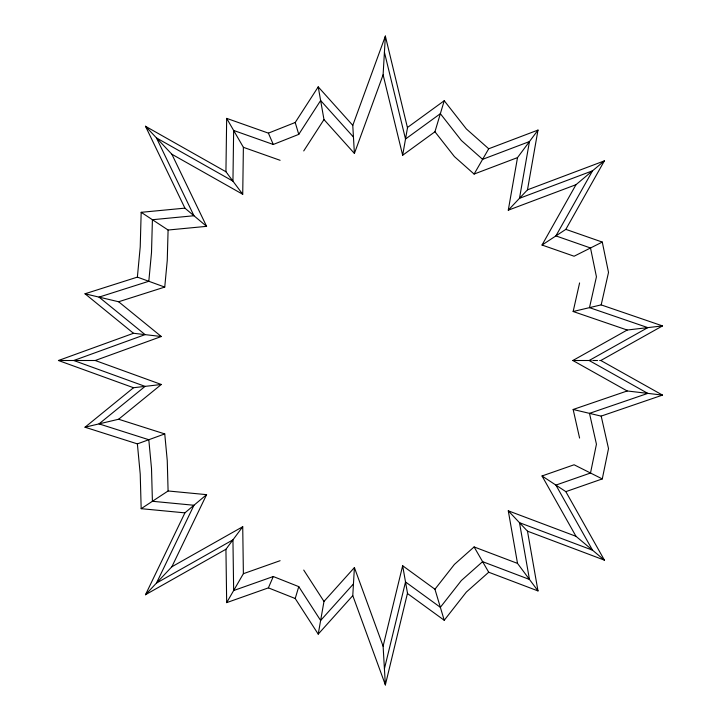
<?xml version="1.0" encoding="UTF-8"?>
<svg xmlns="http://www.w3.org/2000/svg" width="721" height="721" viewBox="0 0 721 721"><rect width="100%" height="100%" fill="white"/><g stroke="black" fill="none" stroke-linecap="round" stroke-linejoin="round"><path stroke-width="1.08" d="M318.222 86.871L323.981 119.569L354.408 153.438L352.767 125.337L318.222 86.871L295.213 122.489L268.392 133.133L226.673 118.37L225.934 171.724L226.998 173.166M145.453 126.238L171.859 154.231L242.725 194.282L243.383 147.309L226.7 118.424M141.172 212.316L168.092 230.026L206.594 226.349L184.9 208.144L141.172 212.316L140.225 246.879L137.378 277.116L84.988 293.789L118.623 301.757L161.306 336.518L95.226 360.5L58.419 360.5L133.52 387.727L143.137 386.6M168.092 230.026L167.254 260.452L164.749 287.084L118.623 301.757M407.491 593.167L385.365 684.887L352.776 595.609L354.408 567.562L323.981 601.431L318.222 634.129L295.213 598.511L268.392 587.867L226.673 602.63L225.934 549.276L226.998 547.834M354.408 153.438L383.103 74.822L385.365 36.05M444.226 100.778L434.943 131.763L402.66 155.258L407.428 128.176M407.491 127.833L385.365 36.113L352.776 125.391M565.814 229.386L604.378 160.873L575.989 184.693L508.278 210.19L517.516 157.602L538.019 130.068L488.712 148.769L474.103 174.067L454.419 156.601L434.943 131.763M537.983 130.113L527.484 189.83L604.378 160.873M602.278 478.924L574.096 464.775L542.03 475.968L565.85 491.641L602.278 478.924L608.515 448.597L601.197 416.134L573.15 409.483L579.594 438.071M601.152 304.884L662.518 325.901L627.198 330.029L573.15 311.517L579.594 282.929M385.365 684.95L383.103 646.178L402.66 565.742L434.943 589.237L444.235 620.276L466.352 592.067L488.712 572.231L538.019 590.932L517.516 563.398L508.278 510.81L575.989 536.307L604.423 560.172L565.814 491.614M384.419 668.764L405.517 581.964L440.36 607.316L461.368 580.513L482.61 561.668L529.457 579.432L519.49 522.689L592.554 550.204L555.909 485.098L590.508 473.021L596.438 444.199L589.49 413.358L647.809 393.387L589.174 360.5L647.809 327.613L589.49 307.642L596.438 276.801L590.508 247.979L555.909 235.902L592.554 170.796L519.49 198.311L529.457 141.568L482.61 159.332L461.368 140.487L440.36 113.684L405.517 139.036L384.419 52.236M295.213 598.511L298.764 586.633L273.286 576.521L233.649 590.544L232.946 539.858L156.475 583.073L193.958 505.259L152.41 501.284L151.509 468.452L148.805 439.72L99.029 423.885L145.092 386.375L161.306 384.482L118.623 419.243L84.988 427.211L137.378 443.884L164.749 433.916L167.254 460.548L168.092 490.974L141.172 508.684L140.225 474.121L137.378 443.884M268.392 587.867L273.286 576.521M145.453 594.762L171.859 566.769L206.594 494.651L168.092 490.974M573.15 311.517L601.197 304.866L608.515 272.403L602.278 242.076L574.096 256.225L542.03 245.032L575.989 184.693M226.673 602.63L243.383 573.691L242.725 526.718L171.859 566.769M161.306 336.518L145.092 334.625L99.029 297.115L148.805 281.28L151.509 252.548L152.41 219.716L193.958 215.741L156.475 137.927L232.946 181.142L233.649 130.456L273.286 144.479L298.764 134.367L320.629 100.525L353.452 137.071M303.73 150.932L323.981 119.569M227.403 547.293L242.725 526.718M434.943 589.237L454.419 564.399L474.103 546.933L517.516 563.398M353.452 583.929L320.629 620.475L298.764 586.633M318.222 634.129L352.767 595.663M508.278 210.19L527.52 189.794M206.594 494.651L184.936 512.82L145.498 594.717L225.961 549.24M85.051 427.202L133.52 387.727M407.572 127.41L444.235 100.724L466.352 128.933L488.712 148.769M542.03 245.032L565.85 229.359L602.278 242.076M601.152 416.116L662.518 395.099L627.198 390.971L572.862 360.5L627.198 330.029M662.518 325.901L600.818 360.5L662.518 395.099M474.103 174.067L517.516 157.602M58.482 360.5L133.52 333.273L143.137 334.4M145.092 334.625L73.785 360.5L145.092 386.375M243.383 573.691L280.108 560.695M573.15 409.483L627.198 390.971M572.862 360.5L591.139 360.5M592.824 360.5L597.601 360.5M599.638 360.5L600.674 360.5M141.172 508.684L184.9 512.856M133.466 333.264L85.051 293.798M118.623 419.243L164.749 433.916M243.383 147.309L280.108 160.305M95.226 360.5L161.306 384.482M137.378 277.116L164.749 287.084M604.378 560.127L527.484 531.17L537.983 590.887M225.961 171.76L145.498 126.283L184.936 208.18M407.572 593.59L444.235 620.276M508.278 510.81L527.52 531.206M227.403 173.707L242.725 194.282M303.73 570.068L323.981 601.431M474.103 546.933L488.712 572.231M542.03 475.968L575.989 536.307M171.859 154.231L206.594 226.349M268.392 133.133L273.286 144.479M354.408 567.562L383.103 646.178M295.213 122.489L298.764 134.367M383.103 74.822L402.66 155.258M402.66 565.742L407.428 592.824"/></g></svg>
